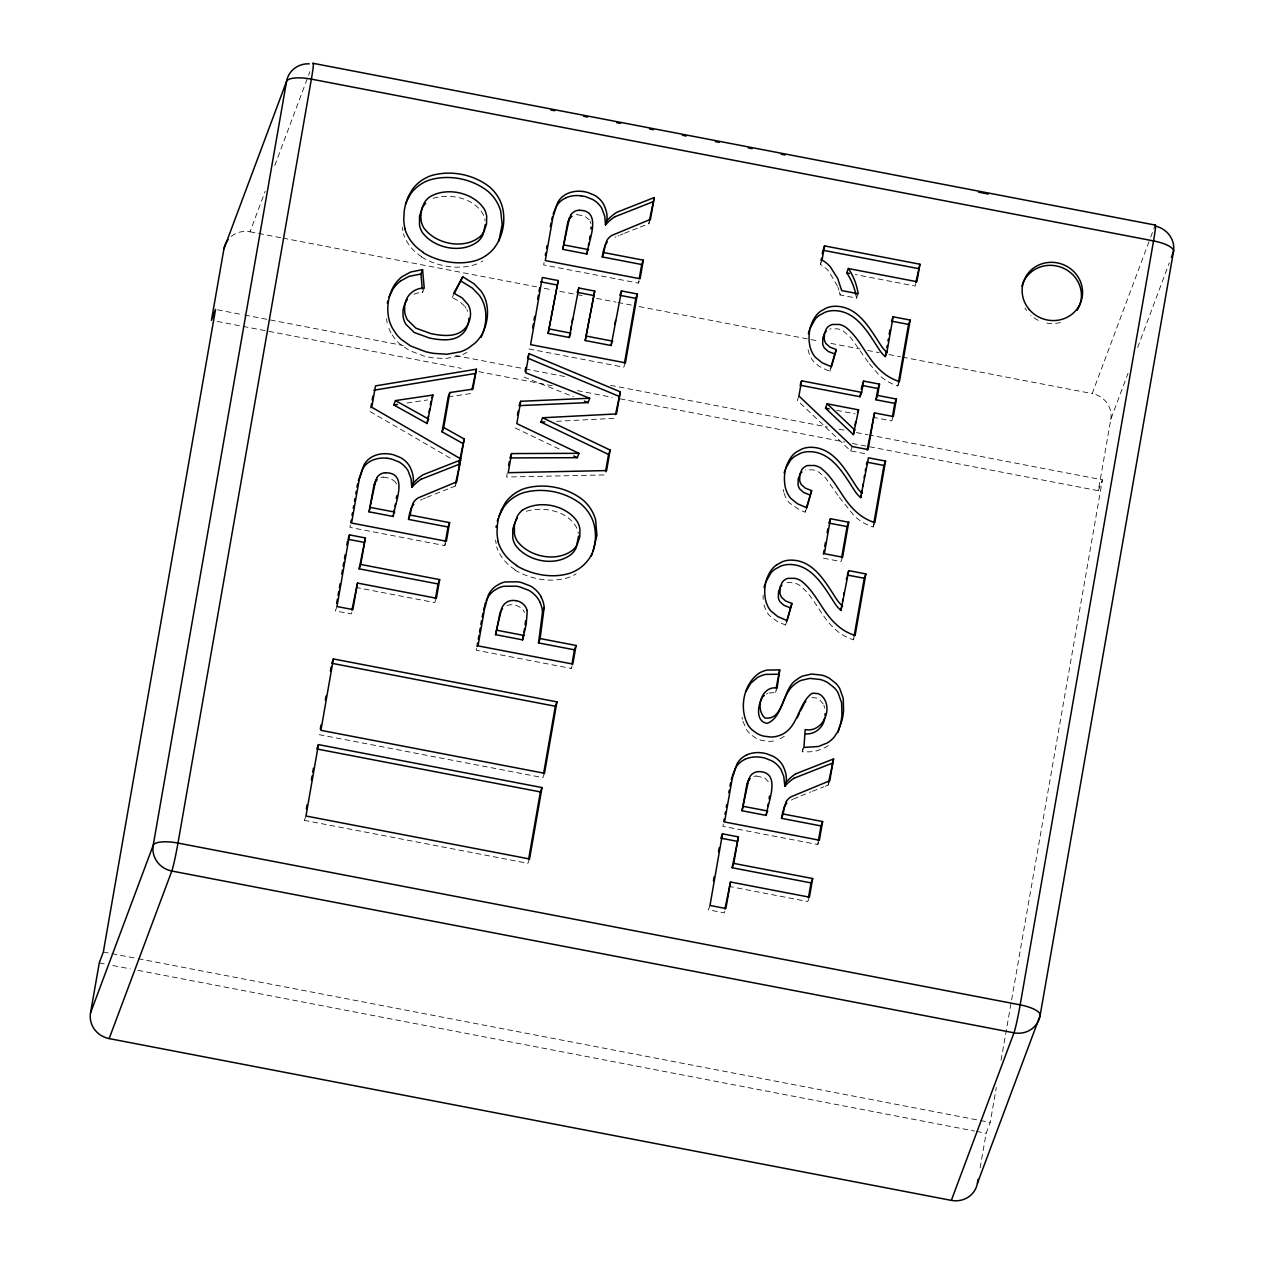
<?xml version="1.0" encoding="UTF-8"?>
<svg xmlns="http://www.w3.org/2000/svg" width="1264" height="1264" viewBox="0 0 1264 1264"><rect width="100%" height="100%" fill="white"/><g stroke="black" fill="none" stroke-linecap="round" stroke-linejoin="round"><path stroke-width="0.75" stroke-dasharray="5 3.75" d="M763.093 595.186L763.187 599.484M828.315 745.476A29.23 27.84 20.5 0 1 825.755 747.229L816.876 750.832L809.971 751.859L802.292 751.78L802.529 748.446M769.002 693.051L775.527 692.419L775.843 690.144M350.349 524.987L349.923 527.388L444.738 545.606L446.366 541.261M529.553 858.967L527.925 863.312L304.34 820.368L305.003 816.497M444.738 545.606L445.149 543.283M450.821 487.872L455.119 486.182L455.356 484.823M476.702 648.385L476.386 650.217L571.186 668.435L572.813 664.074M507.291 473.21L506.611 477.034L604.966 474.916L606.594 470.571M544.073 262.517L543.646 264.919L638.462 283.136L640.09 278.775M571.186 668.435L571.391 667.266M638.462 283.136L638.857 280.813M640.263 227.078L648.827 223.712L649.064 222.353M837.495 286.106L828.694 271.128A31.663 30.146 20.5 0 0 820.431 264.413L820.731 262.659M723.356 823.923L722.929 826.324L817.745 844.542L819.372 840.181M817.745 844.542L818.156 842.219M825.266 786.24L828.11 785.118L828.362 783.759M854.164 635.918L853.5 639.758L855.128 635.413M839.407 497.447L853.974 515.586A43.071 41.001 20.5 0 0 855.981 517.418A45.457 43.276 20.5 0 0 873.171 526.993L873.866 523.091M869.379 363.827L878.606 374.555A43.071 41.001 20.5 0 0 880.597 376.388A45.457 43.276 20.5 0 0 897.803 385.962L898.483 382.06M915.626 283.863L915.247 286.059L855.27 274.541M980.121 1167.873L986.157 1133.271L990.218 1122.4L996.332 1087.451M852.41 443.459L1098.337 490.701L1110.803 419.3L1128.025 373.275M1001.072 1060.275L1102.413 479.814L870.043 435.179M808.091 349.701L808.391 351.013A30.984 29.499 20.5 0 0 810.745 357.238A21.741 20.714 20.5 0 0 813.763 361.678L819.183 366.307L826.435 369.925L829.832 371.095L830.732 367.887M784.138 493.339A30.984 29.499 20.5 0 0 786.129 498.269A21.741 20.714 20.5 0 0 789.147 502.709L800.207 510.308L805.215 512.125L805.816 509.992M764.072 604.871A30.984 29.499 20.5 0 0 766.426 611.097A21.741 20.714 20.5 0 0 769.444 615.521L777.534 621.73L785.513 624.953L785.813 623.879M231.28 236.384A22.799 21.709 20.5 0 1 250.019 231.802L265.156 191.291M274.794 165.521L307.847 77.136M308.542 75.287L309.917 71.606M413.992 294.291A20.034 19.071 20.5 0 1 418.921 292.727L422.603 292.395L424.23 288.05M464.315 305.841L459.701 301.654L452.149 297.482L453.776 293.137M336.982 606.53L335.355 610.891L351.25 613.941L352.34 611.033M304.34 820.368L305.967 816.007M455.119 486.182L456.746 481.837M435.875 599.689L434.784 602.58L355.879 587.428M648.827 223.712L650.454 219.367M625.411 362.831L623.784 367.192L528.968 348.975M544.5 773.284L542.872 777.629L319.286 734.684M820.431 264.429L822.058 260.068M798.927 395.995L797.3 400.356L850.625 450.885L866.456 453.934M858.177 293.754L856.55 298.099L840.054 294.939L841.682 290.578M829.832 371.095L831.459 366.75M805.215 512.125L806.843 507.78M785.513 624.953L787.14 620.608M850.625 450.885L852.252 446.54M775.527 692.419L777.155 688.058M897.819 385.899L899.447 381.554M709.989 905.466L708.361 909.811L724.256 912.877L725.346 909.969M892.795 417.973L891.705 420.88L872.871 417.262M842.598 557.203L840.971 561.564L822.722 558.056M873.187 526.93L874.814 522.585M802.292 751.78L803.92 747.435M828.11 785.118L829.737 780.773M808.881 898.609L807.791 901.516L728.886 886.364M1110.803 419.3A22.799 21.709 20.5 0 0 1092.191 393.594L1150.019 238.912M1150.714 237.079L1154.838 226.019M1137.663 347.489L1169.326 262.786M1098.337 490.701L1102.413 479.814M452.149 297.482L453.27 295.444M784.28 736.327L779.493 739.124M791.28 800.144L792.67 799.448M420.47 500.149L422.271 499.327M793.46 799.085L799.717 796.352M615.047 237.269L615.979 236.858M423.266 498.885L425.494 497.937M766.411 693.999L767.659 693.478M618.064 235.941L619.218 235.452M620.434 234.946L623.073 233.856M426.711 497.416L433.694 494.603M800.997 795.814L808.138 792.97M624.495 233.287L638.841 227.646M435.132 494.034L449.399 488.425M809.56 792.402L810.982 791.849M812.42 791.28L823.828 786.808M433.094 198.306C450.047 193.392 472.941 197.532 482.706 213.505A23.1 21.994 20.5 0 1 485.06 220.663M526.361 511.256C543.299 506.327 566.193 510.466 575.957 526.44A23.1 21.994 20.5 0 1 578.312 533.598M787.03 582.562L793.207 582.704A17.996 17.143 20.5 0 1 799.259 585.074C814.269 596.355 820.399 615.821 834.287 628.413A43.071 41.001 20.5 0 0 836.278 630.246A45.457 43.276 20.5 0 0 853.484 639.821M406.945 402.995L427.564 399.945M448.183 396.896L471.298 393.467M811.851 697.538L816.212 697.981A10.428 9.922 20.5 0 1 819.578 699.703L823.148 703.827M556.508 421.307L614.857 418.289M577.079 214.69L584.426 215.986L589.229 219.762M383.371 477.16L390.26 478.266L395 481.568M756.378 776.096L764.562 777.787L769.523 782.985M250.019 231.802L280.987 237.758M282.931 238.122L536.552 286.849M544.294 288.334L552.036 289.819M559.778 291.305L575.262 294.291M577.206 294.654L583.02 295.776M596.561 298.383L615.931 302.096M617.859 302.475L631.415 305.066M639.157 306.567L819.214 341.154M830.827 343.381L859.868 348.959M867.61 350.444L879.223 352.672M888.908 354.536L900.521 356.764M902.464 357.143L1092.191 393.594M836.61 410.294L855.112 413.849M217.455 309.822L242.625 314.657M244.568 315.02L403.358 345.53M455.64 355.579L523.422 368.598M525.35 368.962L566.019 376.783M610.559 385.33L827.43 426.995M839.059 429.223L844.858 430.345M856.486 432.572L868.099 434.8M217.266 321.435L461.249 368.314M478.677 371.663L552.273 385.804M577.443 390.639L612.297 397.323M620.039 398.824L844.668 441.973M103.332 952.013L136.259 958.349M138.187 958.712L978.605 1120.157M980.548 1120.536L990.218 1122.4M99.271 962.899L105.07 964.021M112.828 965.506L130.255 968.856M137.997 970.341L974.544 1131.043M976.472 1131.406L986.157 1133.271M524.054 377.114L573.429 396.77M515.191 427.959L561.327 450.031M370.147 411.606L452.401 459.353M421.512 257.05C437.281 266.309 457.236 270.101 474.916 264.682A41.254 39.279 20.5 0 0 479.024 263.007M514.78 570.001C530.548 579.244 550.488 583.036 568.168 577.616A41.254 39.279 20.5 0 0 574.251 574.93A41.823 39.816 20.5 0 0 576.163 573.824M395.253 481.9L396.517 484.049M868.084 362.089L850.925 337.836L843.578 331.2A17.996 17.143 20.5 0 0 837.526 328.83L830.764 328.845A10.665 10.144 20.5 0 0 829.611 329.177M464.915 306.583L465.989 308.132M837.985 495.393L825.645 478.061L818.961 472.23A17.996 17.143 20.5 0 0 812.894 469.86L806.132 469.876A10.665 10.144 20.5 0 0 805.547 470.018M392.124 334.818L394.668 338.452A40.748 38.805 20.5 0 0 399.266 343.46L408.92 350.286L423.756 355.974A86.458 82.334 20.5 0 0 432.272 357.759L445.276 358.597L458.974 356.116A41.522 39.532 20.5 0 0 466.922 352.356M590.067 221.2L590.888 223.602M823.828 705.17L824.792 708.203M837.906 287.149L838.948 290.183M742.884 721.286L746.866 730.102A24.411 23.242 20.5 0 0 750.626 734.337L755.114 737.655A24.964 23.763 20.5 0 0 761.813 740.451L769.16 741.383A24.616 23.447 20.5 0 0 776.997 740.104M839.486 292.126L840.054 294.939M783.775 492.044L783.222 489.389M387.179 322.999L386.436 318.749M742.11 717.162L742.442 719.263M422.508 291.241L422.603 292.395M576.542 214.611A10.744 10.238 20.5 0 1 577.063 214.548M515.001 569.637A41.933 39.927 20.5 0 1 496.673 546.838M496.136 543.615A45.188 43.023 20.5 0 1 495.63 540.06M507.022 605.598A11.976 11.408 20.5 0 1 511.493 604.792L513.342 604.887A17.254 16.432 20.5 0 1 515.143 605.203A13.24 12.608 20.5 0 1 524.576 612.361M421.749 256.703A41.933 39.927 20.5 0 1 403.421 233.887M402.884 230.68A45.188 43.023 20.5 0 1 402.363 227.125M482.895 260.89A41.823 39.816 20.5 0 1 480.984 261.996M466.89 309.727A20.019 19.071 20.5 0 1 467.617 311.371M391.018 332.938A39.911 37.999 20.5 0 1 387.716 325.053M380.875 477.555A10.744 10.238 20.5 0 1 383.355 477.018M753.865 776.475A10.744 10.238 20.5 0 1 756.346 775.954M855.902 294.686A64.78 61.683 20.5 0 1 856.502 298.099M1060.48 322.462A30.399 28.946 20.5 0 1 1043.574 322.383M1038.234 320.345A30.399 28.946 20.5 0 1 1030.729 315.226M1026.621 310.612A30.399 28.946 20.5 0 1 1024.93 308.021"/><path stroke-width="1.5" d="M794.361 778.008A45.678 43.482 20.5 0 0 784.833 786.287L783.806 776.554L781.089 769.744A22.515 21.441 20.5 0 0 779.082 766.853A24.063 22.91 20.5 0 0 771.972 760.896L765.068 758.131A35.645 33.938 20.5 0 0 761.418 757.357L760.375 757.199A27.713 26.386 20.5 0 0 745.017 759.269M784.77 786.24C787.962 779.619 785.987 771.64 782.716 765.399A22.515 21.441 20.5 0 0 780.71 762.508A24.063 22.91 20.5 0 0 773.6 756.536L766.695 753.786A35.645 33.938 20.5 0 0 763.045 753.012L762.002 752.854A27.713 26.386 20.5 0 0 746.645 754.908M468.897 318.275L468.707 321.009A27.729 26.402 20.5 0 1 468.012 324.39L466.258 328.814A21.14 20.129 20.5 0 1 461.992 334.202C454.914 340.632 444.549 340.364 435.669 339.115A89.649 85.352 20.5 0 1 429.239 337.962L414.229 332.495L405.791 324.169A21.788 20.745 20.5 0 1 403.09 316.395L402.963 311.513A29.609 28.187 20.5 0 1 403.453 308.037L404.812 303.771A20.034 19.071 20.5 0 1 407.403 299.442M485.281 224.486L482.959 234.709A23.337 22.215 20.5 0 1 478.677 240.824C462.687 254.333 434.121 248.692 422.208 232.276A23.1 21.994 20.5 0 1 419.506 225.182L419.522 215.923L422.618 207.264A22.815 21.725 20.5 0 1 425.636 203.33M591.062 227.141L590.936 228.91M525.555 620.814L525.129 624.922M824.981 715.614L825.139 713.591M396.706 495.82L396.327 498.49M776.175 687.885L779.714 669.904L767.232 670.046A27.35 26.038 20.5 0 0 759.174 673.143C743.248 684.061 738.666 709.325 748.493 725.757A24.411 23.242 20.5 0 0 752.254 729.992L756.741 733.294A24.964 23.763 20.5 0 0 763.44 736.09L770.787 737.038A24.616 23.447 20.5 0 0 778.624 735.759C798.169 729.913 797.3 704.964 811.346 693.778A8.137 7.742 20.5 0 1 813.479 693.193L817.84 693.62A10.428 9.922 20.5 0 1 821.205 695.342C834.272 706.813 823.464 733.025 805.2 729.597L803.92 747.435L818.503 746.487L827.383 742.869A29.23 27.84 20.5 0 0 834.445 736.722L838.095 731.161L841.95 720.559A78.526 74.766 20.5 0 0 843.578 710.747L843.23 698.328L839.644 688.327A26.497 25.233 20.5 0 0 835.899 683.397L829.374 678.262A27.887 26.56 20.5 0 0 821.932 675.166L811.535 674.028L802.608 676.066A26.307 25.043 20.5 0 0 796.683 679.7C782.211 687.995 784.502 721.001 764.862 717.936C754.734 708.851 761.544 685.325 777.155 688.058L779.714 669.904M769.539 796.051L769.097 798.864M590.035 236.005L589.561 238.975M524.592 628.556L523.928 632.379M1156.497 226.398A22.799 21.709 20.5 0 1 1173.466 251.741L1040.082 1015.687L977.435 1183.246A22.799 21.709 20.5 0 1 951.334 1200.373L109.162 1038.597A22.799 21.709 20.5 0 1 90.534 1012.875L99.271 962.899L103.332 952.013L215.528 309.443L211.451 320.329L223.918 248.929L286.565 81.37A22.799 21.709 20.5 0 1 309.285 63.832M336.698 603.133L337.377 599.262M338.057 595.391L338.736 591.52M339.416 587.649L340.079 583.778M341.77 574.093L342.449 570.222M343.129 566.351L343.808 562.48M344.487 558.609L345.151 554.738M346.842 545.053L347.521 541.182M350.76 522.601L351.187 520.199M352.024 515.396L352.451 512.994M353.288 508.191L353.699 505.79M354.536 501.002L354.963 498.601M355.8 493.797L356.211 491.396M370.826 407.719L371.505 403.832M372.185 399.945L372.864 396.059M360.761 564.455L365.391 537.943L349.496 534.893L336.982 606.53L352.877 609.58L357.507 583.067L436.412 598.235L439.667 579.607L360.761 564.455L359.134 568.816L438.039 583.968L439.667 579.607M306.362 808.786L307.026 804.931M311.402 779.841L312.082 775.985M312.761 772.114L313.425 768.259M320.298 728.901L320.977 725.03M325.354 699.956L326.033 696.085M330.41 671.01L331.089 667.139M318.433 744.607L305.967 816.007L529.553 858.967L542.019 787.567L318.433 744.607L316.806 748.967L540.392 791.912L542.019 787.567M333.38 658.939L320.914 730.339L544.5 773.284L556.966 701.883L333.38 658.939L331.753 663.284L555.338 706.244L556.966 701.883M351.913 610.149L357.507 583.067M359.134 568.816L365.391 537.943M385.52 472.783C409.662 472.515 394.084 505.442 393.23 516.47L369.072 511.825L373.765 486.119L376.956 477.697M369.072 511.825L375.819 480.13M393.23 516.47L393.515 514.796M393.815 513.121L394.4 509.755M394.984 506.406L395.427 503.878M408.541 519.409L410.168 515.064L449.621 522.632L447.993 526.993L408.541 519.409L409.173 515.728A70.373 67.008 20.5 0 1 409.599 513.5L411.448 507.496A11.092 10.554 20.5 0 1 411.843 506.769A15.2 14.473 20.5 0 1 413.834 504.257M410.168 515.064L410.8 511.367A70.373 67.008 20.5 0 1 411.227 509.155L413.075 503.151A11.092 10.554 20.5 0 1 413.47 502.424A15.2 14.473 20.5 0 1 418.384 497.779L456.746 481.837L460.554 460.017L423.029 474.79A45.678 43.482 20.5 0 0 413.47 483.006M427.106 423.519L432.936 395.032L395.458 400.577L393.831 404.938L427.106 423.519L428.401 416.093M429.049 412.38L429.697 408.667M430.345 404.954L430.992 401.241M462.592 443.316L442.084 431.861L448.183 396.896L449.81 392.535L472.926 389.122L476.402 369.199L375.503 385.883L371.774 407.261L460.744 458.895L459.116 463.24L464.22 438.971L443.711 427.516L449.81 392.535M435.432 598.867L438.039 583.968M445.355 542.114L447.993 526.993M455.593 483.464L460.554 460.017M471.93 389.849L476.402 369.199M449.621 522.632L446.366 541.261L351.55 523.043L359.245 479.514L364.032 464.868A22.009 20.951 20.5 0 1 372.833 456.446L373.686 456.051A27.713 26.386 20.5 0 1 388.996 453.95L390.039 454.076A35.645 33.938 20.5 0 1 393.689 454.85L400.593 457.615A24.063 22.91 20.5 0 1 407.719 463.556A22.515 21.441 20.5 0 1 409.71 466.463C412.98 472.704 414.955 480.683 411.78 487.304L411.084 478.898L408.098 470.808A22.515 21.441 20.5 0 0 406.092 467.917A24.063 22.91 20.5 0 0 398.966 461.96L392.061 459.195A35.645 33.938 20.5 0 0 388.411 458.421L387.369 458.279M460.744 458.895L464.22 438.971M477.018 646.552L477.666 642.886M478.298 639.205L478.945 635.539M479.577 631.874L480.225 628.208M480.857 624.542L481.505 620.861M508.618 465.579L509.281 461.755M517.45 414.94L518.114 411.211M525.066 371.379L525.729 367.555M532.65 327.882L533.329 324.042M533.993 320.203L534.672 316.363M537.674 299.11L538.353 295.27M539.017 291.431L539.696 287.607M545.321 255.328L545.748 252.926M546.585 248.123L546.996 245.722M511.572 453.586L509.945 457.931L577.3 457.679L578.928 453.318L511.572 453.586L508.239 472.689L606.594 470.571L610.18 450.095L542.572 417.768L540.945 422.113L608.553 454.455L605.63 471.203M520.705 401.288L519.077 405.633L588.06 402.6L589.688 398.239L520.705 401.288L516.818 423.614L578.928 453.318M542.572 417.768L616.484 413.928L620.34 391.84L529.031 353.651L525.682 372.769L589.688 398.239M526.883 610.338A11.107 10.586 20.5 0 1 527.183 611.918L526.219 624.211L522.617 639.868L495.535 634.654L500.007 612.85A13.683 13.035 20.5 0 1 502.551 608.679M621.525 290.957L611.128 345.514L585.216 340.537L594.728 291.052L578.833 288.002L569.321 337.488L548.118 333.412L558.214 280.545L542.319 277.495L530.596 344.63L625.411 362.831L637.419 294.006L621.525 290.957L619.897 295.318L635.792 298.367L637.419 294.006M579.244 210.314C603.37 210.045 587.807 242.972 586.938 254.001L562.796 249.356L567.473 223.633L570.68 215.228M495.535 634.654L501.634 608.505A13.683 13.035 20.5 0 1 507.117 601.948A12.134 11.566 20.5 0 1 513.721 600.463L514.969 600.542A17.254 16.432 20.5 0 1 516.249 600.748M548.118 333.412L558.214 280.545M562.796 249.356L569.527 217.661M569.321 337.488L569.985 333.728M570.633 329.967L571.296 326.207M571.944 322.446L572.608 318.686M586.938 254.001L587.681 249.798M588.408 245.611L588.85 243.099M522.617 639.868L523.486 634.876M585.216 340.537L594.728 291.052M602.249 256.94L603.876 252.595L643.329 260.163L641.701 264.524L602.249 256.94L602.896 253.258A70.373 67.008 20.5 0 1 603.323 251.03L605.172 245.026A11.092 10.554 20.5 0 1 605.551 244.3A15.2 14.473 20.5 0 1 607.257 242.072M603.876 252.595L604.524 248.897A70.373 67.008 20.5 0 1 604.95 246.685L606.799 240.681A11.092 10.554 20.5 0 1 607.178 239.955A15.2 14.473 20.5 0 1 612.108 235.309L650.454 219.367L654.262 197.547L616.753 212.32A45.678 43.482 20.5 0 0 607.178 220.521M538.511 642.918L540.139 638.557L576.068 645.462L574.441 649.822L538.511 642.918L542.525 611.966A28.266 26.923 20.5 0 0 539.633 601.696M540.139 638.557L544.152 607.605L542.525 611.966M611.128 345.514L611.808 341.659M614.841 324.279L615.521 320.408M528.589 859.457L540.392 791.912M543.552 773.773L555.338 706.244M572.007 663.774L574.441 649.822M615.505 414.608L620.34 391.84M624.448 363.368L635.792 298.367M639.268 278.475L641.701 264.524M649.301 220.995L654.262 197.547M576.068 645.462L572.813 664.074L478.013 645.872L484.554 608.916L488.346 595.044A24.885 23.684 20.5 0 1 496.136 585.943L499.88 583.778A24.537 23.368 20.5 0 1 505.221 581.946L517.813 581.819A46.784 44.54 20.5 0 1 521.337 582.53L530.422 585.975A24.063 22.91 20.5 0 1 533.329 587.886A26.844 25.564 20.5 0 1 541.403 597.287M643.329 260.163L640.09 278.775L545.274 260.574L552.968 217.029L557.756 202.398A22.009 20.951 20.5 0 1 566.556 193.977L567.394 193.582A27.713 26.386 20.5 0 1 582.72 191.48M821.047 260.874L821.505 258.219M822.279 253.795L822.753 251.125M713.433 880.771L714.113 876.9M718.505 851.731L719.169 847.86M723.766 821.521L724.193 819.135M725.03 814.332L725.441 811.93M726.294 807.127L726.705 804.726M728.807 792.733L729.217 790.332M849.566 273.435L846.706 272.898L848.334 268.537L916.874 281.698L919.923 264.223L824.539 245.895L822.058 260.068A31.663 30.146 20.5 0 1 830.306 266.783L837.716 278.522L841.682 290.578L858.177 293.754A64.78 61.683 20.5 0 0 848.413 268.489M733.768 863.391L738.397 836.879L722.487 833.829L709.989 905.466L725.884 908.516L730.513 882.003L809.418 897.171L812.673 878.543L733.768 863.391L732.14 867.736L811.046 882.904L812.673 878.543M877.548 395.427L879.523 384.145L863.612 381.08L861.653 392.361L801.581 380.827L798.927 395.995L852.252 446.54L868.084 449.573L874.498 412.917L893.332 416.535L896.397 399.045L877.548 395.427L875.92 399.772L894.77 403.39L896.397 399.045M724.92 909.085L730.513 882.003M732.14 867.736L738.397 836.879M742.079 810.761L746.755 785.039L749.963 776.633A10.681 10.175 20.5 0 1 758.526 771.609C782.637 771.64 767.137 804.173 766.221 815.406L742.079 810.761L748.825 779.066M766.221 815.406L766.521 813.732M766.663 812.894L766.964 811.204M767.833 806.179L768.275 803.651M823.401 554.169L824.081 550.282M824.76 546.396L825.439 542.509M827.13 532.792L827.809 528.905M830.464 518.73L824.349 553.711L842.598 557.203L848.713 522.237L830.464 518.73L828.836 523.075L847.085 526.582L848.713 522.237M781.531 818.345L783.159 814L822.627 821.568L821 825.929L781.531 818.345L782.179 814.664A70.373 67.008 20.5 0 1 782.606 812.436L784.454 806.432A11.092 10.554 20.5 0 1 784.849 805.705M783.159 814L783.806 810.303A70.373 67.008 20.5 0 1 784.233 808.091L786.082 802.087A11.092 10.554 20.5 0 1 786.477 801.36M853.405 434.611L858.588 409.852L827.13 403.816L825.503 408.161L853.405 434.611L854.369 429.049M855.017 425.336L855.665 421.623M799.954 385.188L860.026 396.722L860.673 392.962M861.337 389.201L861.985 385.441L877.895 388.49L879.523 384.145M841.65 557.677L847.085 526.582M867.136 450.063L874.498 412.917M875.92 399.772L877.895 388.49M765.336 582.799L770.993 572.813A25.896 24.664 20.5 0 1 775.037 569.195L780.852 566.067A24.253 23.084 20.5 0 1 788.42 564.502C812.452 563.776 824.491 587.95 835.946 605.029A28.677 27.302 20.5 0 0 836.831 606.167A32.232 30.699 20.5 0 0 840.955 610.433L841.745 605.993M842.519 601.569L842.898 599.341M843.673 594.917L844.068 592.705M846.374 579.418L846.769 577.206M861.053 495.377L860.673 497.589L868.479 457.821L885.558 461.091L874.814 522.585A45.457 43.276 20.5 0 1 857.624 513.042A43.071 41.001 20.5 0 1 855.602 511.225C841.729 498.632 835.583 479.198 820.589 467.885A17.996 17.143 20.5 0 0 814.522 465.5L807.759 465.515A10.665 10.144 20.5 0 0 801.739 469.781L799.843 474.49L799.654 480.367A11.55 10.997 20.5 0 0 801.423 484.712L805.326 488.157L811.63 490.622L806.843 507.78L797.489 503.783L790.774 498.348A21.741 20.714 20.5 0 1 787.756 493.924A30.984 29.499 20.5 0 1 785.402 487.699C782.953 476.781 785.023 464.33 792.307 455.64A25.896 24.664 20.5 0 1 796.367 452.006L802.182 448.878A24.253 23.084 20.5 0 1 809.734 447.314C833.782 446.603 845.806 470.777 857.276 487.857A28.677 27.302 20.5 0 0 858.161 488.994A32.232 30.699 20.5 0 0 862.269 493.26M861.432 493.165L861.827 490.953M862.601 486.529L862.98 484.302M864.149 477.666L864.529 475.454M865.303 471.03L865.698 468.818M866.472 464.378L866.851 462.166L883.931 465.452L885.558 461.091M809.655 328.94L815.312 318.955A25.896 24.664 20.5 0 1 819.356 315.336L825.171 312.208A24.253 23.084 20.5 0 1 832.739 310.644C856.771 309.917 868.81 334.091 880.265 351.171A28.677 27.302 20.5 0 0 881.15 352.308A32.232 30.699 20.5 0 0 885.274 356.59L886.064 352.135M886.838 347.711L887.217 345.499M887.992 341.059L888.387 338.847M889.161 334.423L889.935 329.999M840.971 610.417L848.776 570.633L865.856 573.919L855.128 635.413M886.917 352.214L893.095 316.79L910.175 320.061L899.447 381.554A45.457 43.276 20.5 0 1 882.24 372.011A43.071 41.001 20.5 0 1 880.234 370.194C866.361 357.601 860.199 338.167 845.205 326.839A17.996 17.143 20.5 0 0 839.154 324.469L832.391 324.485A10.665 10.144 20.5 0 0 826.372 328.751L824.476 333.459L824.286 339.337A11.55 10.997 20.5 0 0 826.04 343.682L829.942 347.126L836.247 349.591L831.459 366.75L822.106 362.752L815.391 357.317A21.741 20.714 20.5 0 1 812.373 352.893A30.984 29.499 20.5 0 1 810.019 346.668C807.585 335.75 809.639 323.3 816.939 314.61A25.896 24.664 20.5 0 1 820.984 310.976L826.798 307.847A24.253 23.084 20.5 0 1 834.366 306.283C858.398 305.572 870.438 329.746 881.893 346.826A28.677 27.302 20.5 0 0 882.778 347.963A32.232 30.699 20.5 0 0 886.901 352.229L885.29 356.559M808.439 897.788L811.046 882.904M818.345 841.05L821 825.929M828.599 782.4L833.561 758.953L796.036 773.726M854.164 635.918L864.228 578.28L865.856 573.919M873.866 523.091L883.931 465.452M892.384 416.994L894.77 403.39M898.483 382.06L908.547 324.421L910.175 320.061M915.815 282.773L919.923 264.223M822.627 821.568L819.372 840.181L724.556 821.979L732.251 778.434L737.038 763.804A22.009 20.951 20.5 0 1 745.839 755.382L746.692 754.987M833.561 758.953L829.737 780.773L791.359 796.652A15.2 14.473 20.5 0 0 786.398 801.313M977.435 1183.246L978.099 1179.407M550.346 226.525L551.009 223.033M482.216 616.879L482.927 613.277M356.954 487.225L357.617 483.859M729.96 786.161L730.624 782.795M824.665 717.762C823.828 727.211 815.28 734.4 805.863 733.926M483.606 610.038L484.27 607.162M808.375 333.633L809.181 330.441M764.056 587.476L764.862 584.3M387.305 303.044L387.779 301.069M551.689 219.81L552.415 216.839M358.328 480.762L362.405 469.228A22.009 20.951 20.5 0 1 371.205 460.791L372.058 460.396A27.713 26.386 20.5 0 1 387.369 458.311M731.335 779.698L732.077 776.87M484.586 605.867L485.534 602.533M784.122 473.036L785.039 469.971M831.033 366.813L836.247 349.591M806.416 507.844L811.63 490.622M786.413 621.746L791.928 603.449L785.623 600.985L781.737 597.54A11.55 10.997 20.5 0 1 779.967 593.179L780.157 587.302L782.037 582.609A10.665 10.144 20.5 0 1 788.057 578.327L794.819 578.343A17.996 17.143 20.5 0 1 800.886 580.713C815.896 591.994 822.027 611.476 835.915 624.053A43.071 41.001 20.5 0 0 837.906 625.885A45.457 43.276 20.5 0 0 855.112 635.46M791.928 603.449L787.14 620.608L777.787 616.611L771.072 611.176A21.741 20.714 20.5 0 1 768.054 606.752A30.984 29.499 20.5 0 1 765.7 600.526C763.266 589.609 765.32 577.158 772.62 568.452A25.896 24.664 20.5 0 1 776.665 564.834M516.407 565.64C532.176 574.883 552.115 578.675 569.795 573.271A41.254 39.279 20.5 0 0 575.878 570.585A41.823 39.816 20.5 0 0 581.345 566.983A39.974 38.062 20.5 0 0 587.412 560.995C595.707 550.867 596.987 536.442 593.969 524.054A40.148 38.22 20.5 0 0 589.656 514.179A42.17 40.148 20.5 0 0 587.144 510.514A41.206 39.231 20.5 0 0 580.919 503.988C564.897 491.585 542.351 487.161 522.885 492.897A41.191 39.216 20.5 0 0 516.755 495.599A42.455 40.432 20.5 0 0 511.225 499.233A40.527 38.584 20.5 0 0 503.83 506.927L498.711 516.644M497.305 521.116L497.969 518.84M553.174 214.137L553.98 211.704M732.456 775.543L735.411 768.164M498.917 240.934L502.171 224.392L500.702 211.12A40.148 38.22 20.5 0 0 496.389 201.245A42.17 40.148 20.5 0 0 493.876 197.579A41.206 39.231 20.5 0 0 487.651 191.054C471.646 178.651 449.083 174.227 429.634 179.962A41.191 39.216 20.5 0 0 423.487 182.664A42.455 40.432 20.5 0 0 417.973 186.298A40.527 38.584 20.5 0 0 410.579 193.977L405.46 203.709M837.969 732.267L840.323 724.904A78.526 74.766 20.5 0 0 841.95 715.108L841.603 702.673L838.016 692.672A26.497 25.233 20.5 0 0 834.272 687.758L827.746 682.623A27.887 26.56 20.5 0 0 820.304 679.511L809.908 678.373L800.981 680.411A26.307 25.043 20.5 0 0 795.056 684.045C781.531 693.683 783.001 717.115 767.327 723.324C755.351 722.044 757.563 704.569 762.524 697.27M90.534 1012.875L153.197 845.316L286.565 81.37A22.799 6.857 9.9 0 1 311.371 79.126L1153.542 240.918A22.799 6.857 9.9 0 1 1173.466 251.741L1171.396 257.256M109.162 1038.597L171.809 871.022A22.799 1.217 -79.1 0 0 177.987 843.072L311.371 79.126A22.799 1.217 -79.1 0 0 312.872 63.737M422.302 288.95L420.944 274.004L422.571 269.643L410.689 271.997L402.063 276.705A36.482 34.728 20.5 0 0 394.716 284.59C388.332 294.528 386.373 307.136 388.806 318.639A39.911 37.999 20.5 0 0 392.646 328.593L396.296 334.107A40.748 38.805 20.5 0 0 400.893 339.115L410.547 345.941L425.383 351.629A86.458 82.334 20.5 0 0 433.9 353.399L446.903 354.252L460.602 351.771A41.522 39.532 20.5 0 0 468.549 348.011L475.311 342.828A39.8 37.888 20.5 0 0 481.679 334.786C487.367 324.564 489.168 311.908 485.818 300.627A34.776 33.101 20.5 0 0 483.417 294.875A33.038 31.458 20.5 0 0 480.889 290.894L473.968 283.736L462.719 276.784L453.776 293.137L462.213 297.972L468.075 304.577A20.019 19.071 20.5 0 1 470.54 313.914L470.334 316.664A27.729 26.402 20.5 0 1 469.639 320.045L467.885 324.453A21.14 20.129 20.5 0 1 463.619 329.841C456.541 336.271 446.176 336.003 437.297 334.755A89.649 85.352 20.5 0 1 430.866 333.601L415.856 328.134L407.419 319.824A21.788 20.745 20.5 0 1 404.717 312.034L404.591 307.168A29.609 28.187 20.5 0 1 405.08 303.692L406.439 299.426A20.034 19.071 20.5 0 1 420.549 288.366L424.23 288.05L422.571 269.643M348.406 537.785L349.496 534.893M454.376 293.39L462.719 276.784M431.861 397.939L432.936 395.032M442.084 431.861L443.711 427.516M527.941 356.559L529.031 353.651M578.833 288.002L577.206 292.363L593.1 295.413M608.553 454.455L610.18 450.095M823.449 248.787L824.539 245.895M800.491 383.735L801.581 380.827M862.538 383.987L863.612 381.08M860.026 396.722L861.653 392.361M892.021 319.681L893.095 316.79M857.513 412.759L858.588 409.852M722.487 833.829L720.859 838.174L736.77 841.224M847.702 573.54L848.776 570.633M951.334 1200.373L1013.981 1032.814A22.799 1.217 -79.1 0 0 1020.159 1004.864L1153.542 240.918A22.799 1.217 -79.1 0 0 1155.043 225.529M388.949 297.277L393.088 288.935A36.482 34.728 20.5 0 1 400.435 281.05M374.191 484.475L375.076 482.5A10.744 10.238 20.5 0 1 377.162 479.751M567.899 222.006L568.8 220.031A10.744 10.238 20.5 0 1 572.007 216.381M747.198 783.411L748.083 781.436A10.744 10.238 20.5 0 1 750.168 778.671M591.347 555.986L592.184 553.869M592.974 551.641L596.908 535.336L595.597 519.709A40.148 38.22 20.5 0 0 591.283 509.819A42.17 40.148 20.5 0 0 588.771 506.169A41.206 39.231 20.5 0 0 582.546 499.643C566.525 487.24 543.978 482.816 524.513 488.552A41.191 39.216 20.5 0 0 518.382 491.254A42.455 40.432 20.5 0 0 512.852 494.872A40.527 38.584 20.5 0 0 505.458 502.566L501.192 510.182L498.364 519.109A67.166 63.958 20.5 0 0 497.479 524.244L497.036 532.018A45.188 43.023 20.5 0 0 498.269 541.577M554.39 210.582L556.128 206.759A22.009 20.951 20.5 0 1 564.929 198.322L565.766 197.927M486.134 600.779L486.719 599.389A24.885 23.684 20.5 0 1 494.508 590.288L498.253 588.139A24.537 23.368 20.5 0 1 503.593 586.306L516.186 586.18A46.784 44.54 20.5 0 1 519.709 586.875L528.794 590.32A24.063 22.91 20.5 0 1 531.702 592.247A26.844 25.564 20.5 0 1 539.775 601.632M785.56 468.517L790.679 459.985A25.896 24.664 20.5 0 1 794.74 456.367L800.554 453.239A24.253 23.084 20.5 0 1 808.107 451.675C832.154 450.948 844.178 475.122 855.649 492.202A28.677 27.302 20.5 0 0 856.534 493.339A32.232 30.699 20.5 0 0 860.642 497.621M745.776 691.708L750.753 683.224L757.547 677.504A27.35 26.038 20.5 0 1 765.605 674.391L778.087 674.249M797.252 717.794L799.527 712.943M481.047 337.33C485.85 327.423 487.383 315.605 484.191 304.972A34.776 33.101 20.5 0 0 481.789 299.236A33.038 31.458 20.5 0 0 479.261 295.239L472.341 288.081L461.091 281.129M800.507 710.874L804.536 703.132M805.168 702.184L805.816 701.33M763.361 696.259L764.278 695.39M522.38 510.245C539.27 499.391 566.699 505.094 577.585 522.095A23.1 21.994 20.5 0 1 579.939 529.253L579.781 537.058L577.285 544.421A23.226 22.12 20.5 0 1 573.556 549.398C557.566 562.922 529.016 557.282 517.102 540.85A23.1 21.994 20.5 0 1 514.401 533.771L514.416 524.497L517.513 515.838A22.815 21.725 20.5 0 1 522.38 510.245M400.435 281.05L409.062 276.342L420.944 274.004M776.665 564.834L782.479 561.706A24.253 23.084 20.5 0 1 790.047 560.142C814.079 559.415 826.119 583.605 837.574 600.669A28.677 27.302 20.5 0 0 838.459 601.806A32.232 30.699 20.5 0 0 842.582 606.088M615.126 216.665L652.635 201.908M421.402 479.135L458.927 464.378M794.408 778.071L831.933 763.314M745.065 759.332L744.227 759.743A22.009 20.951 20.5 0 0 735.395 768.149M373.875 390.228L474.774 373.544M393.831 404.938L397.575 404.385M540.945 422.113L544.831 421.907M582.72 191.449L583.763 191.607A35.645 33.938 20.5 0 1 587.412 192.381L594.301 195.146A24.063 22.91 20.5 0 1 601.427 201.087A22.515 21.441 20.5 0 1 603.434 203.994C606.704 210.235 608.663 218.214 605.488 224.834L604.808 216.413L601.806 208.339A22.515 21.441 20.5 0 0 599.8 205.447A24.063 22.91 20.5 0 0 592.674 199.491L585.785 196.726A35.645 33.938 20.5 0 0 582.135 195.952L581.092 195.794M313.298 63.342L1155.47 225.118M550.804 109.984L554.675 110.726M583.715 116.304L587.586 117.046M616.627 122.624L620.498 123.366M649.538 128.96L653.409 129.702M682.449 135.28L686.32 136.022M715.361 141.6L719.232 142.342M748.272 147.92L752.143 148.662M781.184 154.24L785.055 154.982M978.668 192.175L988.337 194.04M822.911 250.24L918.296 268.568M564.423 245.011L588.566 249.64M891.468 321.135L908.547 324.421M540.692 281.84L556.587 284.906M549.745 329.067L570.949 333.143M586.844 336.192L612.756 341.169M825.503 408.161L829.216 408.872M847.149 574.994L864.228 578.28M370.7 507.48L394.858 512.11M347.869 539.238L363.763 542.288M497.163 630.309L524.244 635.508M743.706 806.416L767.848 811.046M834.619 353.936L828.315 351.487L824.428 348.042A11.55 10.997 20.5 0 1 822.659 343.682L822.848 337.804L824.728 333.096A10.665 10.144 20.5 0 1 826.214 331.326M810.003 494.982L803.699 492.518L799.812 489.073A11.55 10.997 20.5 0 1 798.042 484.712L798.216 478.835L800.112 474.126A10.665 10.144 20.5 0 1 802.008 471.978M790.3 607.794L783.996 605.345L780.109 601.885A11.55 10.997 20.5 0 1 778.34 597.54L778.529 591.663L780.409 586.954A10.665 10.144 20.5 0 1 781.879 585.185M584.395 401.146L588.06 402.6M527.404 357.996L618.712 396.201M573.761 455.972L577.3 457.679M395.458 400.577L428.733 419.158M423.14 252.705C438.908 261.948 458.864 265.74 476.544 260.337A41.254 39.279 20.5 0 0 482.627 257.651A41.823 39.816 20.5 0 0 488.094 254.048A39.974 38.062 20.5 0 0 494.161 248.06C502.961 236.558 505.869 220.758 502.329 206.775A40.148 38.22 20.5 0 0 498.016 196.884A42.17 40.148 20.5 0 0 495.504 193.234A41.206 39.231 20.5 0 0 489.279 186.709C473.273 174.306 450.711 169.882 431.261 175.617A41.191 39.216 20.5 0 0 425.115 178.319A42.455 40.432 20.5 0 0 419.601 181.937A40.527 38.584 20.5 0 0 412.206 189.632L407.924 197.247L405.112 206.174A67.166 63.958 20.5 0 0 404.211 211.309L403.769 219.083A45.188 43.023 20.5 0 0 405.001 228.642M827.13 403.816L855.033 430.25M578.533 536.126L576.226 547.66A23.337 22.215 20.5 0 1 571.928 553.758C555.939 567.267 527.388 561.627 515.475 545.211A23.1 21.994 20.5 0 1 512.773 538.116L512.789 528.858L515.886 520.199A22.815 21.725 20.5 0 1 517.276 518.145M223.918 248.929A22.799 21.709 20.5 0 1 228.136 239.575M605.551 224.881A45.678 43.482 20.5 0 1 615.062 216.602M565.735 197.863A27.713 26.386 20.5 0 1 581.092 195.841M570.649 215.212A10.681 10.175 20.5 0 1 579.228 210.203M496.041 527.262A67.166 63.958 20.5 0 1 496.262 525.903M516.628 565.277A41.933 39.927 20.5 0 1 498.032 541.64M541.261 597.351A28.266 26.923 20.5 0 1 544.231 607.605M516.265 600.669A13.24 12.608 20.5 0 1 527.072 610.307M423.377 252.342A41.933 39.927 20.5 0 1 404.78 228.689M411.843 487.351A45.678 43.482 20.5 0 1 421.354 479.072M376.925 477.681A10.681 10.175 20.5 0 1 385.52 472.689M784.77 805.658A15.2 14.473 20.5 0 1 786.84 803.193M786.461 781.926A45.678 43.482 20.5 0 1 795.988 773.647M846.785 272.85A64.78 61.683 20.5 0 1 855.902 294.686M1021.976 286.185A30.399 28.946 20.5 0 1 1062.977 268A30.399 28.946 20.5 0 1 1077.102 310.296M420.738 215.67L421.149 220.821A23.1 21.994 20.5 0 0 423.835 227.915C435.748 244.347 464.315 249.988 480.304 236.463A23.226 22.12 20.5 0 0 484.017 231.486L486.514 224.123L486.687 216.318A23.1 21.994 20.5 0 0 484.333 209.16C473.431 192.16 446.018 186.456 429.112 197.31A22.815 21.725 20.5 0 0 424.246 202.904L421.749 208.86L420.738 215.67M1020.159 1004.864L177.987 843.072A22.799 6.857 9.9 0 0 153.197 845.316A22.799 21.709 20.5 0 0 171.809 871.022L1013.981 1032.814A22.799 21.709 20.5 0 0 1040.082 1015.687A22.799 6.857 9.9 0 0 1020.159 1004.864M1029.196 309.443A30.399 28.946 20.5 0 0 1080.752 302.27A30.399 28.946 20.5 0 0 1047.098 262.612A30.399 28.946 20.5 0 0 1029.196 309.443"/></g></svg>
